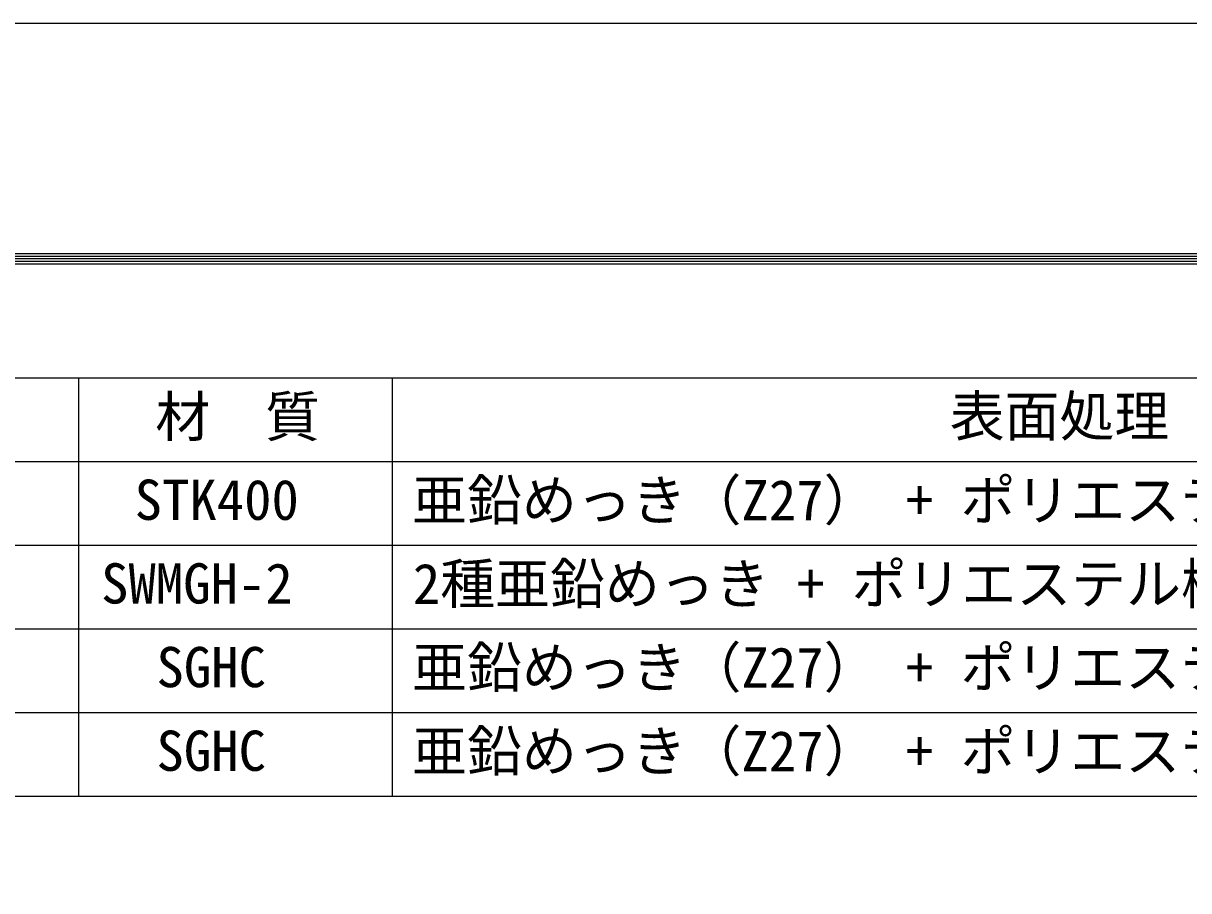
# Model space of a CAD drawing. Units: millimetres, scale not verified. Extents: x -4200 to 4200, y -2970 to 2970.
# Drawn here: x 2170 to 3284, y 2141 to 2970 of the extents above; entities that cross this region are included whole.
import ezdxf
from ezdxf.enums import TextEntityAlignment as Align

# ---------------------------------------------------------------- set-up
doc = ezdxf.new("R2010")
doc.units = ezdxf.units.MM
doc.header["$LTSCALE"] = 10
doc.layers.add('0-1_D-MTR-TXT', color=7, linetype='Continuous')
doc.layers.add('0-2_D-MTR-FRAM', color=7, linetype='Continuous', lineweight=25)
doc.layers.add('0-3_D-TTL', color=7, linetype='Continuous', lineweight=25)
doc.styles.add('ＭＳ ゴシック', font='')
doc.styles.get('ＭＳ ゴシック').set_extended_font_data('MS Gothic')

msp = doc.modelspace()

# ---------------------------------------------------------------- linework, layer by layer
at = {"layer": '0-2_D-MTR-FRAM'}
for p, q in [((1172.39, 2631.05), (3822.39, 2631.05)), ((2222.39, 2631.05), (2222.39, 2231.05)), ((2522.39, 2631.05), (2522.39, 2231.05)), ((1172.39, 2551.05), (3822.39, 2551.05)), ((1172.39, 2471.05), (3822.39, 2471.05)), ((1172.39, 2391.05), (3822.39, 2391.05)), ((1172.39, 2311.05), (3822.39, 2311.05)), ((1172.39, 2231.05), (3822.39, 2231.05))]:
    msp.add_line(p, q, dxfattribs=at)
at = {"layer": '0-3_D-TTL', "color": 2}
msp.add_lwpolyline([(-4200, 2970), (4200, 2970), (4200, -2970), (-4200, -2970)], close=True, dxfattribs=at)
at = {"layer": '0-3_D-TTL'}
for points in [[(-3930, 2750), (3930, 2750), (3930, -2750), (-3930, -2750)], [(-3927.5, 2747.5), (3927.5, 2747.5), (3927.5, -2747.5), (-3927.5, -2747.5)], [(-3925, 2745), (3925, 2745), (3925, -2745), (-3925, -2745)], [(-3922.5, 2742.5), (3922.5, 2742.5), (3922.5, -2742.5), (-3922.5, -2742.5)], [(-3920, 2740), (3920, 2740), (3920, -2740), (-3920, -2740)]]:
    msp.add_lwpolyline(points, close=True, dxfattribs=at)

# ---------------------------------------------------------------- texts
at = {"layer": '0-1_D-MTR-TXT', "style": 'ＭＳ ゴシック'}
for s, p in [('材\u3000質', (2295.8, 2563.2)), ('表面処理', (3055.69, 2563.65)), ('STK400', (2276.03, 2483.65)), ('亜鉛めっき（Z27） + ポリエステル樹脂静電粉体塗装', (2541.48, 2483.31)), ('SWMGH-2', (2243.98, 2403.65)), ('2種亜鉛めっき + ポリエステル樹脂静電粉体塗装', (2542.16, 2403.31)), ('亜鉛めっき（Z27） + ポリエステル樹脂静電粉体塗装', (2541.48, 2323.31)), ('SGHC', (2296.94, 2323.65)), ('亜鉛めっき（Z27） + ポリエステル樹脂静電粉体塗装', (2541.48, 2243.31)), ('SGHC', (2296.94, 2243.65))]:
    msp.add_text(s, height=38.49, dxfattribs=at).set_placement(p, align=Align.BOTTOM_LEFT)

doc.saveas('drawing.dxf')
